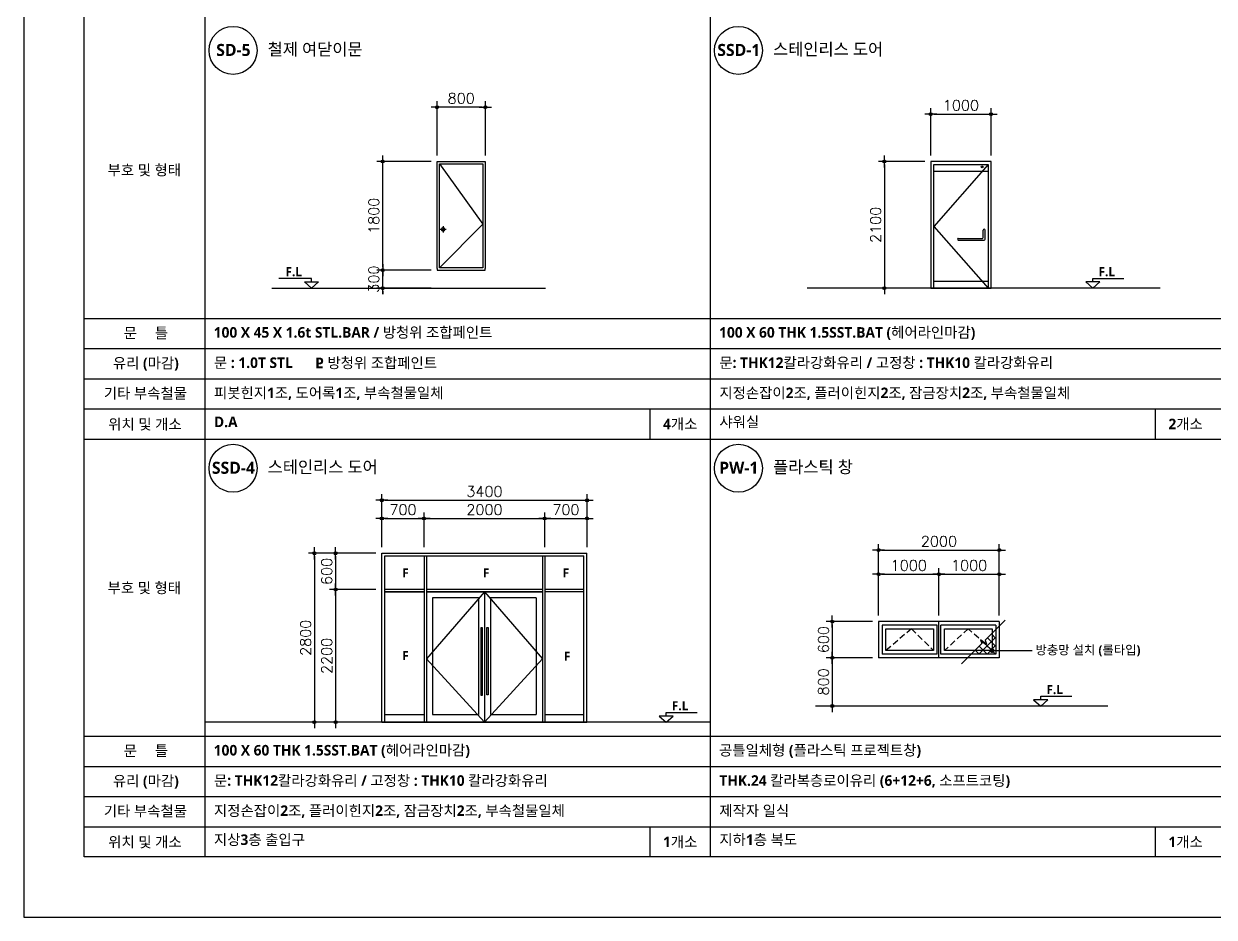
# Model space of a CAD drawing. Header units: millimetres. Extents: x 0 to 190005487, y 0 to 455456909.
# Drawn here: x 0 to 19726, y 0 to 14807 of the extents above; entities that cross this region are included whole.
import ezdxf
from ezdxf.enums import TextEntityAlignment as Align

# ---------------------------------------------------------------- set-up
doc = ezdxf.new("R2010")
doc.units = ezdxf.units.MM
doc.header["$LTSCALE"] = 400
doc.header["$MEASUREMENT"] = 0
doc.header["$PDSIZE"] = -10
for name, pattern in [('ACAD_ISO04W100', [30, 24, -3, 0, -3]), ('CEN', [35, 30, -2, 1, -2]), ('DASHDOT', [1, 0.5, -0.25, 0, -0.25]), ('HID', [2, 1.1, -0.9]), ('HIDDEN', [0.375, 0.25, -0.125])]:
    doc.linetypes.add(name, pattern=pattern)
doc.layers.get('0').update_dxf_attribs({"linetype": 'CONTINUOUS'})
doc.layers.get('Defpoints').update_dxf_attribs({"color": 153, "linetype": 'CONTINUOUS'})
for name, color, linetype in [('7DIM', 7, 'CONTINUOUS'), ('A-ANNO-DIM', 4, 'CONTINUOUS'), ('A-ANNO-GRA1', 7, 'CONTINUOUS'), ('A-ANNO-TEXT1', 7, 'CONTINUOUS'), ('A-AXIS-LINE', 1, 'CEN'), ('A-CUT', 7, 'CONTINUOUS'), ('A-DWXK-OPEN', 1, 'HID'), ('A-DWXM-WIND', 4, 'CONTINUOUS'), ('A-HAT', 253, 'CONTINUOUS'), ('A-LEADER', 7, 'CONTINUOUS'), ('A-TEXT', 4, 'CONTINUOUS'), ('A-WIN-IDEN', 11, 'CONTINUOUS'), ('CE-SLOP-FILL', 1, 'CONTINUOUS'), ('cen', 1, 'ACAD_ISO04W100'), ('WID', 4, 'CONTINUOUS'), ('WIN', 6, 'CONTINUOUS'), ('WINELEV', 4, 'CONTINUOUS'), ('조경', 5, 'CONTINUOUS')]:
    doc.layers.add(name, color=color, linetype=linetype)
doc.layers.add('Defpoint', color=161, linetype='CONTINUOUS', plot=False)
doc.styles.add('SH_대대리576', font='NanumGothicBold.ttf')
doc.styles.get("Standard").update_dxf_attribs({"font": 'SIMPLEX.shx'})
doc.dimstyles.new('SHP 50 창호', dxfattribs={"dimscale": 50, "dimtxt": 3.5, "dimasz": 1, "dimexe": 2, "dimexo": 2, "dimgap": 1, "dimtad": 1, "dimdec": 0, "dimzin": 0, "dimdsep": 46, "dimblk": 'DIMDOT', "dimcen": 0.09, "dimclrt": 3, "dimadec": 0, "dimazin": 1, "dimtfac": 1, "dimtdec": 0, "dimtix": 1, "dimtmove": 2, "dimatfit": 0, "dimldrblk": 'DIMDOT', "dimfxl": 1, "dimtfillclr": 3, "dimtolj": 1, "dimtzin": 0, "dimarcsym": 0})

# ---------------------------------------------------------------- blocks, each defined once
blk = doc.blocks.new('DIMDOT')
at = {"color": 0}
blk.add_line((-2, 0), (2, 0), dxfattribs=at)
for radius in [0.5, 0.25]:
    blk.add_circle((0, 0), radius, dxfattribs=at)
blk = doc.blocks.new('*D34')
at = {"layer": 'A-ANNO-DIM', "color": 0, "lineweight": -2}
for p, q in [((15029, 12625), (15029, 13409)), ((15079, 13309), (15979, 13309)), ((16029, 12625), (16029, 13409))]:
    blk.add_line(p, q, dxfattribs=at)
at = {"layer": 'Defpoints', "color": 0}
for p in [(16029, 13309), (15029, 12525), (16029, 12525)]:
    blk.add_point(p, dxfattribs=at)
at = {"layer": 'A-ANNO-DIM', "color": 0, "linetype": 'ByBlock', "lineweight": -2, "xscale": 50, "yscale": 50, "zscale": 50, "rotation": 180}
blk.add_blockref('DIMDOT', (15029, 13309), dxfattribs=at)
at = {"layer": 'A-ANNO-DIM', "color": 0, "linetype": 'ByBlock', "lineweight": -2, "xscale": 50, "yscale": 50, "zscale": 50}
blk.add_blockref('DIMDOT', (16029, 13309), dxfattribs=at)
at = {"layer": 'A-ANNO-DIM', "color": 3, "insert": (15529, 13455), "char_height": 175, "attachment_point": 5}
blk.add_mtext('\\A1;1000', dxfattribs=at)
blk = doc.blocks.new('*D35')
at = {"layer": 'A-ANNO-DIM', "color": 0, "lineweight": -2}
for p, q in [((14929, 12525), (14162, 12525)), ((14262, 12475), (14262, 10475)), ((14929, 10425), (14162, 10425))]:
    blk.add_line(p, q, dxfattribs=at)
at = {"layer": 'Defpoints', "color": 0}
for p in [(15029, 12525), (14262, 10425), (15029, 10425)]:
    blk.add_point(p, dxfattribs=at)
at = {"layer": 'A-ANNO-DIM', "color": 0, "linetype": 'ByBlock', "lineweight": -2, "xscale": 50, "yscale": 50, "zscale": 50}
for p, rotation in [((14262, 12525), 90), ((14262, 10425), 270)]:
    blk.add_blockref('DIMDOT', p, dxfattribs=dict(at, rotation=rotation))
at = {"layer": 'A-ANNO-DIM', "color": 3, "insert": (14116, 11475), "char_height": 175, "attachment_point": 5, "rotation": 90}
blk.add_mtext('\\A1;2100', dxfattribs=at)
blk = doc.blocks.new('*D1095')
at = {"layer": 'A-ANNO-DIM', "color": 0, "lineweight": -2}
for p, q in [((14165, 5000), (14165, 5784)), ((15165, 5000), (15165, 5784)), ((14215, 5684), (15115, 5684))]:
    blk.add_line(p, q, dxfattribs=at)
at = {"layer": 'Defpoints', "color": 0}
for p in [(15165, 5684), (14165, 4900), (15165, 4900)]:
    blk.add_point(p, dxfattribs=at)
at = {"layer": 'A-ANNO-DIM', "color": 0, "linetype": 'ByBlock', "lineweight": -2, "xscale": 50, "yscale": 50, "zscale": 50, "rotation": 180}
blk.add_blockref('DIMDOT', (14165, 5684), dxfattribs=at)
at = {"layer": 'A-ANNO-DIM', "color": 0, "linetype": 'ByBlock', "lineweight": -2, "xscale": 50, "yscale": 50, "zscale": 50}
blk.add_blockref('DIMDOT', (15165, 5684), dxfattribs=at)
at = {"layer": 'A-ANNO-DIM', "color": 3, "insert": (14665, 5830), "char_height": 175, "attachment_point": 5}
blk.add_mtext('\\A1;1000', dxfattribs=at)
blk = doc.blocks.new('*D1096')
at = {"layer": 'A-ANNO-DIM', "color": 0, "lineweight": -2}
for p, q in [((14065, 4900), (13298, 4900)), ((13398, 4850), (13398, 4350)), ((14065, 4300), (13298, 4300))]:
    blk.add_line(p, q, dxfattribs=at)
at = {"layer": 'Defpoints', "color": 0}
for p in [(14165, 4900), (13398, 4300), (14165, 4300)]:
    blk.add_point(p, dxfattribs=at)
at = {"layer": 'A-ANNO-DIM', "color": 0, "linetype": 'ByBlock', "lineweight": -2, "xscale": 50, "yscale": 50, "zscale": 50}
for p, rotation in [((13398, 4900), 90), ((13398, 4300), 270)]:
    blk.add_blockref('DIMDOT', p, dxfattribs=dict(at, rotation=rotation))
at = {"layer": 'A-ANNO-DIM', "color": 3, "insert": (13252, 4600), "char_height": 175, "attachment_point": 5, "rotation": 90}
blk.add_mtext('\\A1;600', dxfattribs=at)
blk = doc.blocks.new('*D1097')
at = {"layer": 'A-ANNO-DIM', "color": 0, "lineweight": -2}
for p, q in [((15165, 5000), (15165, 5784)), ((16165, 5000), (16165, 5784)), ((15215, 5684), (16115, 5684))]:
    blk.add_line(p, q, dxfattribs=at)
at = {"layer": 'Defpoints', "color": 0}
for p in [(16165, 5684), (15165, 4900), (16165, 4900)]:
    blk.add_point(p, dxfattribs=at)
at = {"layer": 'A-ANNO-DIM', "color": 0, "linetype": 'ByBlock', "lineweight": -2, "xscale": 50, "yscale": 50, "zscale": 50, "rotation": 180}
blk.add_blockref('DIMDOT', (15165, 5684), dxfattribs=at)
at = {"layer": 'A-ANNO-DIM', "color": 0, "linetype": 'ByBlock', "lineweight": -2, "xscale": 50, "yscale": 50, "zscale": 50}
blk.add_blockref('DIMDOT', (16165, 5684), dxfattribs=at)
at = {"layer": 'A-ANNO-DIM', "color": 3, "insert": (15665, 5830), "char_height": 175, "attachment_point": 5}
blk.add_mtext('\\A1;1000', dxfattribs=at)
blk = doc.blocks.new('*D1098')
at = {"layer": 'A-ANNO-DIM', "color": 0, "lineweight": -2}
for p, q in [((14165, 5000), (14165, 6184)), ((16165, 5000), (16165, 6184)), ((14215, 6084), (16115, 6084))]:
    blk.add_line(p, q, dxfattribs=at)
at = {"layer": 'Defpoints', "color": 0}
for p in [(16165, 6084), (14165, 4900), (16165, 4900)]:
    blk.add_point(p, dxfattribs=at)
at = {"layer": 'A-ANNO-DIM', "color": 0, "linetype": 'ByBlock', "lineweight": -2, "xscale": 50, "yscale": 50, "zscale": 50, "rotation": 180}
blk.add_blockref('DIMDOT', (14165, 6084), dxfattribs=at)
at = {"layer": 'A-ANNO-DIM', "color": 0, "linetype": 'ByBlock', "lineweight": -2, "xscale": 50, "yscale": 50, "zscale": 50}
blk.add_blockref('DIMDOT', (16165, 6084), dxfattribs=at)
at = {"layer": 'A-ANNO-DIM', "color": 3, "insert": (15165, 6230), "char_height": 175, "attachment_point": 5}
blk.add_mtext('\\A1;2000', dxfattribs=at)
blk = doc.blocks.new('*D1099')
at = {"layer": 'A-ANNO-DIM', "color": 0, "lineweight": -2}
for p, q in [((14065, 4300), (13298, 4300)), ((13398, 4250), (13398, 3550)), ((14065, 3500), (13298, 3500))]:
    blk.add_line(p, q, dxfattribs=at)
at = {"layer": 'Defpoints', "color": 0}
for p in [(14165, 4300), (13398, 3500), (14165, 3500)]:
    blk.add_point(p, dxfattribs=at)
at = {"layer": 'A-ANNO-DIM', "color": 0, "linetype": 'ByBlock', "lineweight": -2, "xscale": 50, "yscale": 50, "zscale": 50}
for p, rotation in [((13398, 4300), 90), ((13398, 3500), 270)]:
    blk.add_blockref('DIMDOT', p, dxfattribs=dict(at, rotation=rotation))
at = {"layer": 'A-ANNO-DIM', "color": 3, "insert": (13252, 3900), "char_height": 175, "attachment_point": 5, "rotation": 90}
blk.add_mtext('\\A1;800', dxfattribs=at)
blk = doc.blocks.new('*D1165')
at = {"layer": 'A-ANNO-DIM', "color": 0, "lineweight": -2}
for p, q in [((6848, 12625), (6848, 13525)), ((7598, 13425), (6898, 13425)), ((7648, 12625), (7648, 13525))]:
    blk.add_line(p, q, dxfattribs=at)
at = {"layer": 'Defpoints', "color": 0}
for p in [(6848, 13425), (6848, 12525), (7648, 12525)]:
    blk.add_point(p, dxfattribs=at)
at = {"layer": 'A-ANNO-DIM', "color": 0, "linetype": 'ByBlock', "lineweight": -2, "xscale": 50, "yscale": 50, "zscale": 50, "rotation": 180}
blk.add_blockref('DIMDOT', (6848, 13425), dxfattribs=at)
at = {"layer": 'A-ANNO-DIM', "color": 0, "linetype": 'ByBlock', "lineweight": -2, "xscale": 50, "yscale": 50, "zscale": 50}
blk.add_blockref('DIMDOT', (7648, 13425), dxfattribs=at)
at = {"layer": 'A-ANNO-DIM', "color": 3, "insert": (7248, 13572), "char_height": 175, "attachment_point": 5}
blk.add_mtext('\\A1;800', dxfattribs=at)
blk = doc.blocks.new('*D1166')
at = {"layer": 'A-ANNO-DIM', "color": 0, "lineweight": -2}
for p, q in [((6748, 12525), (5848, 12525)), ((5948, 10775), (5948, 12475)), ((6748, 10725), (5848, 10725))]:
    blk.add_line(p, q, dxfattribs=at)
at = {"layer": 'Defpoints', "color": 0}
for p in [(5948, 12525), (6848, 12525), (6848, 10725)]:
    blk.add_point(p, dxfattribs=at)
at = {"layer": 'A-ANNO-DIM', "color": 0, "linetype": 'ByBlock', "lineweight": -2, "xscale": 50, "yscale": 50, "zscale": 50}
for p, rotation in [((5948, 12525), 90), ((5948, 10725), 270)]:
    blk.add_blockref('DIMDOT', p, dxfattribs=dict(at, rotation=rotation))
at = {"layer": 'A-ANNO-DIM', "color": 3, "insert": (5801, 11625), "char_height": 175, "attachment_point": 5, "rotation": 90}
blk.add_mtext('\\A1;1800', dxfattribs=at)
blk = doc.blocks.new('*D1167')
at = {"layer": 'A-ANNO-DIM', "color": 0, "lineweight": -2}
for p, q in [((6748, 10725), (5848, 10725)), ((5948, 10775), (5948, 10825)), ((5948, 10425), (5948, 10725)), ((6748, 10425), (5848, 10425)), ((5948, 10375), (5948, 10325))]:
    blk.add_line(p, q, dxfattribs=at)
at = {"layer": 'Defpoints', "color": 0}
for p in [(5948, 10725), (6848, 10725), (6848, 10425)]:
    blk.add_point(p, dxfattribs=at)
at = {"layer": 'A-ANNO-DIM', "color": 0, "linetype": 'ByBlock', "lineweight": -2, "xscale": 50, "yscale": 50, "zscale": 50}
for p, rotation in [((5948, 10725), 270), ((5948, 10425), 90)]:
    blk.add_blockref('DIMDOT', p, dxfattribs=dict(at, rotation=rotation))
at = {"layer": 'A-ANNO-DIM', "color": 3, "insert": (5801, 10575), "char_height": 175, "attachment_point": 5, "rotation": 90}
blk.add_mtext('\\A1;300', dxfattribs=at)
blk = doc.blocks.new('*D1175')
at = {"layer": 'A-ANNO-DIM', "color": 0, "lineweight": -2}
for p, q in [((5933, 6131), (5933, 7009)), ((5983, 6909), (9283, 6909)), ((9333, 6131), (9333, 7009))]:
    blk.add_line(p, q, dxfattribs=at)
at = {"layer": 'Defpoints', "color": 0}
for p in [(9333, 6909), (5933, 6031), (9333, 6031)]:
    blk.add_point(p, dxfattribs=at)
at = {"layer": 'A-ANNO-DIM', "color": 0, "linetype": 'ByBlock', "lineweight": -2, "xscale": 50, "yscale": 50, "zscale": 50, "rotation": 180}
blk.add_blockref('DIMDOT', (5933, 6909), dxfattribs=at)
at = {"layer": 'A-ANNO-DIM', "color": 0, "linetype": 'ByBlock', "lineweight": -2, "xscale": 50, "yscale": 50, "zscale": 50}
blk.add_blockref('DIMDOT', (9333, 6909), dxfattribs=at)
at = {"layer": 'A-ANNO-DIM', "color": 3, "insert": (7633, 7055), "char_height": 175, "attachment_point": 5}
blk.add_mtext('\\A1;3400', dxfattribs=at)
blk = doc.blocks.new('*D1176')
at = {"layer": 'A-ANNO-DIM', "color": 0, "lineweight": -2}
for p, q in [((5833, 5431), (5066, 5431)), ((5166, 5381), (5166, 3281)), ((5833, 3231), (5066, 3231))]:
    blk.add_line(p, q, dxfattribs=at)
at = {"layer": 'Defpoints', "color": 0}
for p in [(5933, 5431), (5166, 3231), (5933, 3231)]:
    blk.add_point(p, dxfattribs=at)
at = {"layer": 'A-ANNO-DIM', "color": 0, "linetype": 'ByBlock', "lineweight": -2, "xscale": 50, "yscale": 50, "zscale": 50}
for p, rotation in [((5166, 5431), 90), ((5166, 3231), 270)]:
    blk.add_blockref('DIMDOT', p, dxfattribs=dict(at, rotation=rotation))
at = {"layer": 'A-ANNO-DIM', "color": 3, "insert": (5020, 4331), "char_height": 175, "attachment_point": 5, "rotation": 90}
blk.add_mtext('\\A1;2200', dxfattribs=at)
blk = doc.blocks.new('*D1177')
at = {"layer": 'A-ANNO-DIM', "color": 0, "lineweight": -2}
for p, q in [((5833, 6031), (5066, 6031)), ((5166, 5981), (5166, 5481)), ((5833, 5431), (5066, 5431))]:
    blk.add_line(p, q, dxfattribs=at)
at = {"layer": 'Defpoints', "color": 0}
for p in [(5933, 6031), (5166, 5431), (5933, 5431)]:
    blk.add_point(p, dxfattribs=at)
at = {"layer": 'A-ANNO-DIM', "color": 0, "linetype": 'ByBlock', "lineweight": -2, "xscale": 50, "yscale": 50, "zscale": 50}
for p, rotation in [((5166, 6031), 90), ((5166, 5431), 270)]:
    blk.add_blockref('DIMDOT', p, dxfattribs=dict(at, rotation=rotation))
at = {"layer": 'A-ANNO-DIM', "color": 3, "insert": (5020, 5731), "char_height": 175, "attachment_point": 5, "rotation": 90}
blk.add_mtext('\\A1;600', dxfattribs=at)
blk = doc.blocks.new('*D1178')
at = {"layer": 'A-ANNO-DIM', "color": 0, "lineweight": -2}
for p, q in [((8633, 6131), (8633, 6709)), ((9333, 6131), (9333, 6709)), ((8683, 6609), (9283, 6609))]:
    blk.add_line(p, q, dxfattribs=at)
at = {"layer": 'Defpoints', "color": 0}
for p in [(9333, 6609), (8633, 6031), (9333, 6031)]:
    blk.add_point(p, dxfattribs=at)
at = {"layer": 'A-ANNO-DIM', "color": 0, "linetype": 'ByBlock', "lineweight": -2, "xscale": 50, "yscale": 50, "zscale": 50, "rotation": 180}
blk.add_blockref('DIMDOT', (8633, 6609), dxfattribs=at)
at = {"layer": 'A-ANNO-DIM', "color": 0, "linetype": 'ByBlock', "lineweight": -2, "xscale": 50, "yscale": 50, "zscale": 50}
blk.add_blockref('DIMDOT', (9333, 6609), dxfattribs=at)
at = {"layer": 'A-ANNO-DIM', "color": 3, "insert": (8983, 6755), "char_height": 175, "attachment_point": 5}
blk.add_mtext('\\A1;700', dxfattribs=at)
blk = doc.blocks.new('*D1179')
at = {"layer": 'A-ANNO-DIM', "color": 0, "lineweight": -2}
for p, q in [((6633, 6131), (6633, 6709)), ((8633, 6131), (8633, 6709)), ((6683, 6609), (8583, 6609))]:
    blk.add_line(p, q, dxfattribs=at)
at = {"layer": 'Defpoints', "color": 0}
for p in [(8633, 6609), (6633, 6031), (8633, 6031)]:
    blk.add_point(p, dxfattribs=at)
at = {"layer": 'A-ANNO-DIM', "color": 0, "linetype": 'ByBlock', "lineweight": -2, "xscale": 50, "yscale": 50, "zscale": 50, "rotation": 180}
blk.add_blockref('DIMDOT', (6633, 6609), dxfattribs=at)
at = {"layer": 'A-ANNO-DIM', "color": 0, "linetype": 'ByBlock', "lineweight": -2, "xscale": 50, "yscale": 50, "zscale": 50}
blk.add_blockref('DIMDOT', (8633, 6609), dxfattribs=at)
at = {"layer": 'A-ANNO-DIM', "color": 3, "insert": (7633, 6755), "char_height": 175, "attachment_point": 5}
blk.add_mtext('\\A1;2000', dxfattribs=at)
blk = doc.blocks.new('*D1180')
at = {"layer": 'A-ANNO-DIM', "color": 0, "lineweight": -2}
for p, q in [((5933, 6131), (5933, 6709)), ((6633, 6131), (6633, 6709)), ((5983, 6609), (6583, 6609))]:
    blk.add_line(p, q, dxfattribs=at)
at = {"layer": 'Defpoints', "color": 0}
for p in [(6633, 6609), (5933, 6031), (6633, 6031)]:
    blk.add_point(p, dxfattribs=at)
at = {"layer": 'A-ANNO-DIM', "color": 0, "linetype": 'ByBlock', "lineweight": -2, "xscale": 50, "yscale": 50, "zscale": 50, "rotation": 180}
blk.add_blockref('DIMDOT', (5933, 6609), dxfattribs=at)
at = {"layer": 'A-ANNO-DIM', "color": 0, "linetype": 'ByBlock', "lineweight": -2, "xscale": 50, "yscale": 50, "zscale": 50}
blk.add_blockref('DIMDOT', (6633, 6609), dxfattribs=at)
at = {"layer": 'A-ANNO-DIM', "color": 3, "insert": (6283, 6755), "char_height": 175, "attachment_point": 5}
blk.add_mtext('\\A1;700', dxfattribs=at)
blk = doc.blocks.new('*D1181')
at = {"layer": 'A-ANNO-DIM', "color": 0, "lineweight": -2}
for p, q in [((5483, 6031), (4716, 6031)), ((4816, 5981), (4816, 3281)), ((5483, 3231), (4716, 3231))]:
    blk.add_line(p, q, dxfattribs=at)
at = {"layer": 'Defpoints', "color": 0}
for p in [(5583, 6031), (4816, 3231), (5583, 3231)]:
    blk.add_point(p, dxfattribs=at)
at = {"layer": 'A-ANNO-DIM', "color": 0, "linetype": 'ByBlock', "lineweight": -2, "xscale": 50, "yscale": 50, "zscale": 50}
for p, rotation in [((4816, 6031), 90), ((4816, 3231), 270)]:
    blk.add_blockref('DIMDOT', p, dxfattribs=dict(at, rotation=rotation))
at = {"layer": 'A-ANNO-DIM', "color": 3, "insert": (4670, 4631), "char_height": 175, "attachment_point": 5, "rotation": 90}
blk.add_mtext('\\A1;2800', dxfattribs=at)

msp = doc.modelspace()

# ---------------------------------------------------------------- hatches: boundary and pattern name
at = {"layer": 'A-HAT'}
h = msp.add_hatch(dxfattribs=at)
h.set_pattern_fill('ANSI37', color=5, scale=30)
h.set_pattern_definition([(45, (-306719.81, 137247.41), (-67.35192, 67.35192), []), (135, (-306719.81, 137247.41), (-67.35192, -67.35192), [])])
h.paths.add_polyline_path([(15874.1, 4534.1), (15700.4, 4360.5), (16104.7, 4360.5), (16104.7, 4764.7), (15930.7, 4590.7), (15951.9, 4527.1), (15852.9, 4597.8)])

# ---------------------------------------------------------------- linework, layer by layer
for p, q in [((4766.8, 10587.2), (4226.6, 10587.2)), ((4649.6, 10528.6), (4884, 10528.6)), ((4766.8, 10425), (4649.6, 10528.6)), ((4766.8, 10528.6), (4766.8, 10587.2)), ((4884, 10528.6), (4766.8, 10425)), ((17831.2, 10528.6), (17596.8, 10528.6)), ((17596.8, 10528.6), (17714, 10425)), ((17714, 10587.2), (18228.5, 10587.2)), ((17714, 10528.6), (17714, 10587.2)), ((17714, 10425), (17831.2, 10528.6)), ((16968.8, 3603.6), (16734.4, 3603.6)), ((16734.4, 3603.6), (16851.6, 3500)), ((16851.6, 3662.2), (17366, 3662.2)), ((16851.6, 3603.6), (16851.6, 3662.2)), ((16851.6, 3500), (16968.8, 3603.6)), ((10643.6, 3392.9), (11158, 3392.9)), ((10643.6, 3334.4), (10643.6, 3392.9)), ((10760.7, 3334.4), (10526.4, 3334.4)), ((10526.4, 3334.4), (10643.6, 3230.7)), ((10643.6, 3230.7), (10760.7, 3334.4))]:
    msp.add_line(p, q)
at = {"const_width": 40}
msp.add_lwpolyline([(16024.9, 4420, 1), (16064.9, 4420, 1)], format="xyb", close=True, dxfattribs=at)
at = {"layer": 'A-ANNO-GRA1', "color": 2}
for p, q in [((3000, 28700), (3000, 1000)), ((11375, 28700), (11375, 1000)), ((1000, 7925), (36500, 7925))]:
    msp.add_line(p, q, dxfattribs=at)
at = {"layer": 'A-ANNO-GRA1', "color": 8}
for p, q in [((1000, 9925), (36500, 9925)), ((1000, 9425), (36500, 9425)), ((1000, 8925), (36500, 8925)), ((1000, 8425), (36500, 8425)), ((10375, 8425), (10375, 7925)), ((18750, 8425), (18750, 7925)), ((1000, 3000), (36500, 3000)), ((1000, 2500), (36500, 2500)), ((1000, 2000), (36500, 2000)), ((1000, 1500), (36500, 1500)), ((10375, 1500), (10375, 1000)), ((18750, 1500), (18750, 1000))]:
    msp.add_line(p, q, dxfattribs=at)
at = {"layer": 'A-AXIS-LINE'}
msp.add_line((4112.8, 10425), (8647.5, 10425), dxfattribs=at)
at = {"layer": 'A-CUT'}
msp.add_lwpolyline([(16264.7, 4924.7), (15930.7, 4590.7), (15951.9, 4527.1), (15852.9, 4597.8), (15874.1, 4534.1), (15540.3, 4200.3)], dxfattribs=at)
at = {"layer": 'A-DWXK-OPEN', "linetype": 'DASHDOT', "ltscale": 10}
msp.add_lwpolyline([(6887.5, 12485), (7607.5, 11487.5), (6887.5, 10760)], dxfattribs=at)
at = {"layer": 'A-DWXM-WIND'}
for p, q in [((6847.5, 10750), (6847.5, 12525)), ((6847.5, 12525), (7647.5, 12525)), ((7647.5, 12525), (7647.5, 10750)), ((15078.9, 12365), (15978.9, 12365)), ((15485.8, 11251.2), (15884.9, 11251.2)), ((15898.9, 11265.2), (15898.9, 11387.2)), ((15912.9, 11401.2), (15914.9, 11401.2)), ((15928.9, 11235.2), (15928.9, 11387.2)), ((15471.8, 11237.2), (15471.8, 11235.2)), ((15485.8, 11221.2), (15914.9, 11221.2)), ((15978.9, 10535), (15078.9, 10535))]:
    msp.add_line(p, q, dxfattribs=at)
at = {"layer": 'A-DWXM-WIND', "extrusion": (0, 0, -1)}
for p, q in [((6947.5, 11454), (6947.5, 11346)), ((7001.5, 11400), (6893.5, 11400))]:
    msp.add_line(p, q, dxfattribs=at)
at = {"layer": 'A-DWXM-WIND'}
for points in [[(15078.9, 10425), (15078.9, 12475), (15978.9, 12475), (15978.9, 10425)], [(6847.5, 10750), (6847.5, 10725), (7647.5, 10725), (7647.5, 10750)]]:
    msp.add_lwpolyline(points, dxfattribs=at)
msp.add_circle((15878.9, 12435), 15, dxfattribs=at)
at = {"layer": 'A-DWXM-WIND', "extrusion": (0, 0, -1)}
msp.add_circle((-6947.5, 11400), 30, dxfattribs=at)
at = {"layer": 'A-DWXM-WIND'}
for centre, start, end in [((15485.8, 11237.2), 90, 180), ((15884.9, 11265.2), 270, 0), ((15912.9, 11387.2), 90, 180), ((15914.9, 11387.2), 0, 90), ((15485.8, 11235.2), 180, 270), ((15914.9, 11235.2), 270, 0)]:
    msp.add_arc(centre, 14, start, end, dxfattribs=at)
at = {"layer": 'A-LEADER'}
msp.add_line((16044.9, 4420), (16711.6, 4420), dxfattribs=at)
at = {"layer": 'A-WIN-IDEN', "ltscale": 10}
for centre in [(3467.1, 14366.2), (11842.1, 14366.2), (3467.1, 7441.2), (11842.1, 7441.2)]:
    msp.add_circle(centre, 397.4, dxfattribs=at)
at = {"layer": 'CE-SLOP-FILL', "linetype": 'HIDDEN'}
msp.add_line((14709.9, 4780), (14284.9, 4420), dxfattribs=at)
for points in [[(14709.9, 4780), (15074.9, 4420)], [(16044.9, 4420), (15649.9, 4780), (15254.9, 4420)]]:
    msp.add_lwpolyline(points, dxfattribs=at)
at = {"layer": 'cen'}
for p, q in [((18828.5, 10425), (12982.3, 10425)), ((17966, 3500), (13118.4, 3500)), ((11375, 3230.7), (3000, 3230.7))]:
    msp.add_line(p, q, dxfattribs=at)
at = {"layer": 'Defpoint'}
for points in [[(42000, 0), (42000, 29700), (0, 29700), (0, 0)], [(1000, 1000), (1000, 28700), (36500, 28700), (36500, 1000)]]:
    msp.add_lwpolyline(points, close=True, dxfattribs=at)
at = {"layer": 'Defpoints'}
msp.add_line((15164.9, 4300), (15164.9, 4900), dxfattribs=at)
at = {"layer": 'WID'}
for p, q in [((5932.7, 6030.7), (9332.7, 6030.7)), ((5932.7, 3230.7), (5932.7, 6030.7)), ((5982.7, 5990.7), (9282.7, 5990.7)), ((5982.7, 3230.7), (5982.7, 5990.7)), ((6632.7, 5990.7), (6632.7, 3230.7)), ((6672.7, 5990.7), (6672.7, 3230.7)), ((8592.7, 5990.7), (8592.7, 3230.7)), ((8632.7, 5990.7), (8632.7, 3230.7)), ((9282.7, 5390.7), (9282.7, 5990.7)), ((9332.7, 5427), (9332.7, 6030.7)), ((6632.7, 5430.7), (5982.7, 5430.7)), ((5982.7, 5390.7), (6632.7, 5390.7)), ((6632.7, 5390.7), (5982.7, 5390.7)), ((8592.7, 5430.7), (6672.7, 5430.7)), ((8592.7, 5390.7), (6672.7, 5390.7)), ((6672.7, 5390.7), (8592.7, 5390.7)), ((7632.7, 5390.7), (7632.7, 3230.7)), ((9282.7, 5430.7), (8632.7, 5430.7)), ((9282.7, 5390.7), (8632.7, 5390.7)), ((9282.7, 3230.7), (9282.7, 5390.7)), ((9332.7, 3230.7), (9332.7, 5430.7)), ((14164.9, 4900), (14164.9, 4300)), ((16164.9, 4900), (14164.9, 4900)), ((16104.9, 4900), (14224.9, 4900)), ((14224.9, 4840), (14224.9, 4360)), ((15134.9, 4840), (14224.9, 4840)), ((15134.9, 4840), (14224.9, 4840)), ((15134.9, 4360), (15134.9, 4840)), ((16104.9, 4840), (15194.9, 4840)), ((16104.9, 4840), (15194.9, 4840)), ((15194.9, 4360), (15194.9, 4840)), ((16104.9, 4840), (16104.9, 4360)), ((16164.9, 4900), (16164.9, 4300)), ((15134.9, 4360), (14224.9, 4360)), ((16104.9, 4360), (15194.9, 4360)), ((16164.9, 4300), (14164.9, 4300)), ((5982.7, 3360.7), (6632.7, 3360.7)), ((8632.7, 3360.7), (9282.7, 3360.7)), ((5932.7, 3230.7), (9332.7, 3230.7))]:
    msp.add_line(p, q, dxfattribs=at)
at = {"layer": 'WID', "color": 5}
for p, q in [((7732.7, 5290.7), (7732.7, 3360.7)), ((6772.7, 3360.7), (7532.7, 3360.7)), ((7732.7, 3360.7), (8492.7, 3360.7))]:
    msp.add_line(p, q, dxfattribs=at)
at = {"layer": 'WID'}
for points in [[(16028.9, 10425), (16028.9, 12525), (15028.9, 12525), (15028.9, 10425)], [(15074.9, 4420), (14284.9, 4420), (14284.9, 4780), (15074.9, 4780)], [(15254.9, 4420), (15254.9, 4780), (16044.9, 4780), (16044.9, 4420)]]:
    msp.add_lwpolyline(points, close=True, dxfattribs=at)
at = {"layer": 'WIN', "color": 1}
for p, q in [((15978.9, 12475), (15078.9, 11445)), ((15078.9, 11445), (15978.9, 10425)), ((7632.7, 5390.7), (6672.7, 4280.7)), ((7632.7, 5390.7), (8592.7, 4280.7)), ((6672.7, 4280.7), (7632.7, 3230.7)), ((8592.7, 4280.7), (7632.7, 3230.7))]:
    msp.add_line(p, q, dxfattribs=at)
at = {"layer": 'WINELEV'}
msp.add_lwpolyline([(6887.5, 10760), (6887.5, 12485), (7607.5, 12485), (7607.5, 10760)], close=True, dxfattribs=at)
at = {"layer": '조경', "color": 5}
for p, q in [((6772.7, 5290.7), (6772.7, 3360.7)), ((7532.7, 5290.7), (6772.7, 5290.7)), ((7532.7, 5290.7), (7532.7, 3360.7)), ((8492.7, 5290.7), (7732.7, 5290.7)), ((8492.7, 5290.7), (8492.7, 3360.7))]:
    msp.add_line(p, q, dxfattribs=at)
at = {"layer": '조경'}
for points in [[(7598.4, 4798.2), (7570.9, 4798.2), (7570.9, 3680.8), (7598.4, 3680.8)], [(7670.1, 4803), (7697.6, 4803), (7697.6, 3685.5), (7670.1, 3685.5)]]:
    msp.add_lwpolyline(points, close=True, dxfattribs=at)

# ---------------------------------------------------------------- texts
at = {"layer": '7DIM', "style": 'SH_대대리576'}
for p in [(4335.9, 10623.4), (17808.9, 10623.4), (16946.4, 3698.4), (10738.4, 3429.1)]:
    msp.add_text('F.L', height=150, dxfattribs=at).set_placement(p)
for p in [(6378.8, 5707.1), (7715.7, 5707.1), (9036.9, 5707.1), (6378.8, 4336.3), (9057.5, 4325.2)]:
    msp.add_text('F', height=150, dxfattribs=at).set_placement(p, align=Align.MIDDLE_RIGHT)
at = {"layer": 'A-ANNO-TEXT1', "style": 'SH_대대리576'}
for s, p in [('부호 및 형태', (1997.2, 12383.2)), ('문     틀', (2022.4, 9683.6)), ('유리 (마감)', (2022.4, 9183.6)), ('기타 부속철물', (2014.7, 8683.6)), ('위치 및 개소', (2007.6, 8170.2)), ('부호 및 형태', (1997.2, 5458.2)), ('문     틀', (2022.4, 2758.6)), ('유리 (마감)', (2022.4, 2258.6)), ('기타 부속철물', (2014.7, 1758.6)), ('위치 및 개소', (2007.6, 1245.2))]:
    msp.add_text(s, height=175, dxfattribs=at).set_placement(p, align=Align.MIDDLE_CENTER)
for s, p in [('100 X 45 X 1.6t STL.BAR / 방청위 조합페인트', (3146.4, 9604.8)), ('100 X 60 THK 1.5SST.BAT (헤어라인마감)', (11521.4, 9604.8)), ('문 : 1.0T STL ', (3151.3, 9102.4)), ('방청위 조합페인트', (5031.7, 9100.3)), ('문: THK12칼라강화유리 / 고정창 : THK10 칼라강화유리', (11526.3, 9102.4)), ('피봇힌지1조, 도어록1조, 부속철물일체', (3151.3, 8602.4)), ('지정손잡이2조, 플러이힌지2조, 잠금장치2조, 부속철물일체', (11526.3, 8602.4)), ('D.A', (3151.3, 8121.8)), ('샤워실', (11526.3, 8121.8)), ('100 X 60 THK 1.5SST.BAT (헤어라인마감)', (3146.4, 2679.8)), ('공틀일체형 (플라스틱 프로젝트창)', (11521.4, 2679.8)), ('문: THK12칼라강화유리 / 고정창 : THK10 칼라강화유리', (3151.3, 2177.4)), ('THK.24 칼라복층로이유리 (6+12+6, 소프트코팅)', (11526.3, 2177.4)), ('지정손잡이2조, 플러이힌지2조, 잠금장치2조, 부속철물일체', (3151.3, 1677.4)), ('제작자 일식', (11526.3, 1677.4)), ('지상3층 출입구', (3151.3, 1196.8)), ('지하1층 복도', (11526.3, 1196.8))]:
    msp.add_text(s, height=175, dxfattribs=at).set_placement(p)
for s, p in [('P', (4828.2, 9186.4)), ('L', (4830, 9186.4))]:
    msp.add_text(s, height=175, dxfattribs=at).set_placement(p, align=Align.MIDDLE_LEFT)
at = {"layer": 'A-ANNO-TEXT1', "color": 1, "style": 'SH_대대리576'}
for s, p in [('4개소', (10877.2, 8174.1)), ('2개소', (19252.2, 8174.1)), ('1개소', (10877.2, 1249.1)), ('1개소', (19252.2, 1249.1))]:
    msp.add_text(s, height=175, dxfattribs=at).set_placement(p, align=Align.MIDDLE_CENTER)
at = {"layer": 'A-TEXT', "style": 'SH_대대리576'}
msp.add_text('방충망 설치 (롤타입)', height=150, dxfattribs=at).set_placement((16765, 4430.6), align=Align.MIDDLE_LEFT)
at = {"layer": 'A-WIN-IDEN', "color": 2, "style": 'SH_대대리576'}
for s, p in [('SD-5', (3473.2, 14373.5)), ('SSD-1', (11848.2, 14373.5)), ('SSD-4', (3473.2, 7448.5)), ('PW-1', (11848.2, 7448.5))]:
    msp.add_text(s, height=200, dxfattribs=at).set_placement(p, align=Align.MIDDLE_CENTER)
for s, p in [('철제 여닫이문', (4040.7, 14286)), ('스테인리스 도어', (12415.7, 14286)), ('스테인리스 도어', (4040.7, 7361)), ('플라스틱 창', (12415.7, 7361))]:
    msp.add_text(s, height=200, dxfattribs=at).set_placement(p)

# ---------------------------------------------------------------- dimensions: what is measured, and where the dimension line sits
at = {"layer": 'A-ANNO-DIM'}
for base, p1, p2, angle, picture, middle in [((6847.5, 13425), (7647.5, 12525), (6847.5, 12525), 180, '*D1165', (7247.5, 13571.6)), ((5947.5, 12525), (6847.5, 10725), (6847.5, 12525), 90, '*D1166', (5801, 11625)), ((14262.5, 10425), (15028.9, 12525), (15028.9, 10425), 90, '*D35', (14116.3, 11475)), ((5947.5, 10725), (6847.5, 10425), (6847.5, 10725), 90, '*D1167', (5801, 10575)), ((4816.3, 3230.7), (5582.7, 6030.7), (5582.7, 3230.7), 90, '*D1181', (4669.7, 4630.7)), ((5166.3, 5430.7), (5932.7, 6030.7), (5932.7, 5430.7), 90, '*D1177', (5019.7, 5730.7)), ((5166.3, 3230.7), (5932.7, 5430.7), (5932.7, 3230.7), 90, '*D1176', (5020.1, 4330.7)), ((13398.5, 4300), (14164.9, 4900), (14164.9, 4300), 90, '*D1096', (13251.9, 4600)), ((13398.5, 3500), (14164.9, 4300), (14164.9, 3500), 90, '*D1099', (13251.9, 3900))]:
    dim = msp.add_linear_dim(base=base, p1=p1, p2=p2, angle=angle, dimstyle='SHP 50 창호', dxfattribs=at)
    dim.commit()
    dim.dimension.update_dxf_attribs({"geometry": picture, "text_midpoint": middle})
for base, p1, p2, picture, middle in [((16028.9, 13308.7), (15028.9, 12525), (16028.9, 12525), '*D34', (15528.9, 13454.7)), ((9332.7, 6908.7), (5932.7, 6030.7), (9332.7, 6030.7), '*D1175', (7632.7, 7055.2)), ((6632.7, 6608.7), (5932.7, 6030.7), (6632.7, 6030.7), '*D1180', (6282.7, 6754.6)), ((8632.7, 6608.7), (6632.7, 6030.7), (8632.7, 6030.7), '*D1179', (7632.7, 6754.9)), ((9332.7, 6608.7), (8632.7, 6030.7), (9332.7, 6030.7), '*D1178', (8982.7, 6754.6)), ((16164.9, 6083.7), (14164.9, 4900), (16164.9, 4900), '*D1098', (15164.9, 6229.9)), ((15164.9, 5683.7), (14164.9, 4900), (15164.9, 4900), '*D1095', (14664.9, 5829.7)), ((16164.9, 5683.7), (15164.9, 4900), (16164.9, 4900), '*D1097', (15664.9, 5829.7))]:
    dim = msp.add_linear_dim(base=base, p1=p1, p2=p2, dimstyle='SHP 50 창호', dxfattribs=at)
    dim.commit()
    dim.dimension.update_dxf_attribs({"geometry": picture, "text_midpoint": middle})

doc.saveas('drawing.dxf')
